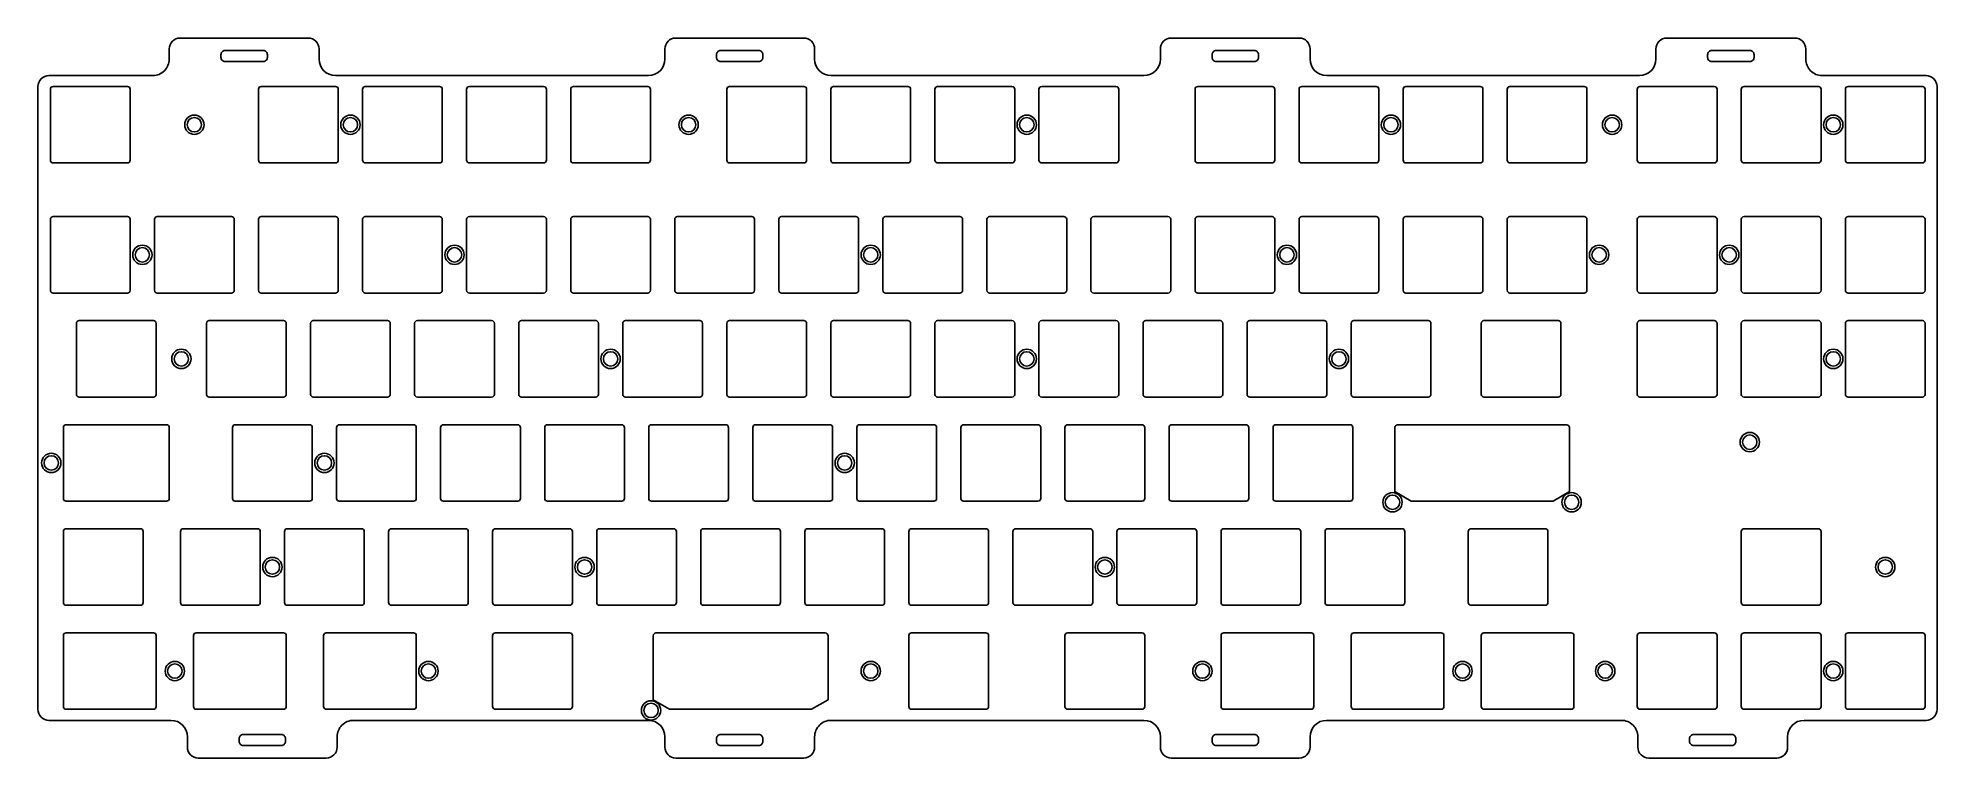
# Model space of a CAD drawing. Header units: millimetres. Extents: x -29 to 319, y -116 to 16.
import ezdxf

# ---------------------------------------------------------------- set-up
doc = ezdxf.new("R2010")
doc.units = ezdxf.units.MM
doc.header["$MEASUREMENT"] = 0

msp = doc.modelspace()

# ---------------------------------------------------------------- linework, layer by layer
for p, q in [((109.19, -93.01), (95.59, -93.01)), ((95.59, -107.01), (109.19, -107.01))]:
    msp.add_line(p, q)
for points in [[(-26.63, 9), (-7.6, 9, 0.414214), (-4.6, 12), (-4.6, 13.88, -0.414214), (-2.6, 15.88), (20.84, 15.88, -0.414214), (22.84, 13.88), (22.84, 12, 0.414213), (25.84, 9), (83.13, 9, 0.414174), (86.13, 12), (86.13, 13.88, -0.414145), (88.13, 15.88), (111.56, 15.88, -0.414214), (113.56, 13.88), (113.56, 12, 0.414213), (116.56, 9), (173.85, 9, 0.414213), (176.85, 12), (176.85, 13.88, -0.414214), (178.85, 15.88), (202.28, 15.88, -0.414145), (204.28, 13.88), (204.28, 12, 0.414174), (207.28, 9), (264.57, 9, 0.414213), (267.57, 12), (267.57, 13.88, -0.414214), (269.57, 15.88), (293.01, 15.88, -0.414214), (295.01, 13.88), (295.01, 12, 0.414214), (298.01, 9), (317.04, 9, -0.414214), (319.04, 7), (319.04, -107.03, -0.414214), (317.04, -109.03), (294.69, -109.03, 0.414143), (291.69, -112.03), (291.69, -113.93, -0.414062), (289.69, -115.93), (266.26, -115.93, -0.414214), (264.26, -113.93), (264.26, -112.03, 0.414214), (261.26, -109.03), (207.28, -109.03, 0.414166), (204.28, -112.03), (204.28, -113.93, -0.414137), (202.28, -115.93), (178.85, -115.93, -0.414214), (176.85, -113.93), (176.85, -112.03, 0.414213), (173.85, -109.03), (116.56, -109.03, 0.414214), (113.56, -112.03), (113.56, -113.93, -0.414214), (111.56, -115.93), (88.13, -115.93, -0.414137), (86.13, -113.93), (86.13, -112.03, 0.414166), (83.13, -109.03), (29.15, -109.03, 0.414214), (26.15, -112.03), (26.15, -113.93, -0.414214), (24.15, -115.93), (0.72, -115.93, -0.414062), (-1.28, -113.93), (-1.28, -112.03, 0.414143), (-4.28, -109.03), (-26.63, -109.03, -0.414214), (-28.63, -107.03), (-28.63, 7, -0.414214)], [(12.62, 13.58, -0.414214), (13.37, 12.83), (13.37, 12.33, -0.414214), (12.62, 11.58), (5.62, 11.58, -0.414214), (4.87, 12.33), (4.87, 12.83, -0.414214), (5.62, 13.58)], [(103.34, 11.58), (96.34, 11.58, -0.414214), (95.59, 12.33), (95.59, 12.83, -0.414214), (96.34, 13.58), (103.34, 13.58, -0.414214), (104.09, 12.83), (104.09, 12.33, -0.414214)], [(187.07, 11.58), (194.07, 11.58, 0.414214), (194.82, 12.33), (194.82, 12.83, 0.414214), (194.07, 13.58), (187.07, 13.58, 0.414214), (186.32, 12.83), (186.32, 12.33, 0.414214)], [(285.54, 12.83, 0.414214), (284.79, 13.58), (277.79, 13.58, 0.414214), (277.04, 12.83), (277.04, 12.33, 0.414214), (277.79, 11.58), (284.79, 11.58, 0.414214), (285.54, 12.33)], [(-26.35, -6.5, 0.414214), (-25.85, -7), (-12.25, -7, 0.414212), (-11.75, -6.5), (-11.75, 6.5, 0.414212), (-12.25, 7), (-25.85, 7, 0.414214), (-26.35, 6.5)], [(26.35, -6.5), (26.35, 6.5, 0.414212), (25.85, 7), (12.25, 7, 0.414214), (11.75, 6.5), (11.75, -6.5, 0.414214), (12.25, -7), (25.85, -7, 0.414212)], [(31.3, 7, 0.414214), (30.8, 6.5), (30.8, -6.5, 0.414214), (31.3, -7), (44.9, -7, 0.414212), (45.4, -6.5), (45.4, 6.5, 0.414212), (44.9, 7)], [(49.85, -6.5, 0.414214), (50.35, -7), (63.95, -7, 0.414212), (64.45, -6.5), (64.45, 6.5, 0.414212), (63.95, 7), (50.35, 7, 0.414214), (49.85, 6.5)], [(83.5, 6.5, 0.414212), (83, 7), (69.4, 7, 0.414214), (68.9, 6.5), (68.9, -6.5, 0.414214), (69.4, -7), (83, -7, 0.414212), (83.5, -6.5)], [(97.98, 7, 0.414214), (97.48, 6.5), (97.48, -6.5, 0.414214), (97.98, -7), (111.58, -7, 0.414212), (112.08, -6.5), (112.08, 6.5, 0.414212), (111.58, 7)], [(131.13, -6.5), (131.13, 6.5, 0.414212), (130.63, 7), (117.03, 7, 0.414214), (116.53, 6.5), (116.53, -6.5, 0.414214), (117.03, -7), (130.63, -7, 0.414212)], [(136.08, -7), (149.68, -7, 0.414212), (150.18, -6.5), (150.18, 6.5, 0.414212), (149.68, 7), (136.08, 7, 0.414214), (135.58, 6.5), (135.58, -6.5, 0.414214)], [(154.63, -6.5, 0.414214), (155.13, -7), (168.73, -7, 0.414212), (169.23, -6.5), (169.23, 6.5, 0.414212), (168.73, 7), (155.13, 7, 0.414214), (154.63, 6.5)], [(183.7, 7, 0.414214), (183.2, 6.5), (183.2, -6.5, 0.414214), (183.7, -7), (197.3, -7, 0.414212), (197.8, -6.5), (197.8, 6.5, 0.414212), (197.3, 7)], [(202.75, -7), (216.35, -7, 0.414212), (216.85, -6.5), (216.85, 6.5, 0.414212), (216.35, 7), (202.75, 7, 0.414214), (202.25, 6.5), (202.25, -6.5, 0.414214)], [(221.3, -6.5, 0.414214), (221.8, -7), (235.4, -7, 0.414212), (235.9, -6.5), (235.9, 6.5, 0.414212), (235.4, 7), (221.8, 7, 0.414214), (221.3, 6.5)], [(240.35, -6.5, 0.414214), (240.85, -7), (254.45, -7, 0.414212), (254.95, -6.5), (254.95, 6.5, 0.414212), (254.45, 7), (240.85, 7, 0.414214), (240.35, 6.5)], [(264.16, -6.5, 0.414214), (264.66, -7), (278.26, -7, 0.414212), (278.76, -6.5), (278.76, 6.5, 0.414212), (278.26, 7), (264.66, 7, 0.414214), (264.16, 6.5)], [(283.21, -6.5, 0.414214), (283.71, -7), (297.31, -7, 0.414212), (297.81, -6.5), (297.81, 6.5, 0.414212), (297.31, 7), (283.71, 7, 0.414214), (283.21, 6.5)], [(316.36, 7), (302.76, 7, 0.414212), (302.26, 6.5), (302.26, -6.5, 0.414212), (302.76, -7), (316.36, -7, 0.414214), (316.86, -6.5), (316.86, 6.5, 0.414214)], [(-26.35, -30.31, 0.414212), (-25.85, -30.81), (-12.25, -30.81, 0.414214), (-11.75, -30.31), (-11.75, -17.31, 0.414214), (-12.25, -16.81), (-25.85, -16.81, 0.414212), (-26.35, -17.31)], [(6.8, -30.81, 0.414214), (7.3, -30.31), (7.3, -17.31, 0.414214), (6.8, -16.81), (-6.8, -16.81, 0.414212), (-7.3, -17.31), (-7.3, -30.31, 0.414212), (-6.8, -30.81)], [(11.75, -30.31, 0.414212), (12.25, -30.81), (25.85, -30.81, 0.414214), (26.35, -30.31), (26.35, -17.31, 0.414214), (25.85, -16.81), (12.25, -16.81, 0.414212), (11.75, -17.31)], [(31.3, -16.81, 0.414212), (30.8, -17.31), (30.8, -30.31, 0.414212), (31.3, -30.81), (44.9, -30.81, 0.414214), (45.4, -30.31), (45.4, -17.31, 0.414214), (44.9, -16.81)], [(63.95, -30.81, 0.414214), (64.45, -30.31), (64.45, -17.31, 0.414214), (63.95, -16.81), (50.35, -16.81, 0.414212), (49.85, -17.31), (49.85, -30.31, 0.414212), (50.35, -30.81)], [(68.9, -30.31, 0.414212), (69.4, -30.81), (83, -30.81, 0.414214), (83.5, -30.31), (83.5, -17.31, 0.414214), (83, -16.81), (69.4, -16.81, 0.414212), (68.9, -17.31)], [(88.45, -16.81, 0.414212), (87.95, -17.31), (87.95, -30.31, 0.414212), (88.45, -30.81), (102.05, -30.81, 0.414214), (102.55, -30.31), (102.55, -17.31, 0.414214), (102.05, -16.81)], [(107.5, -16.81, 0.414212), (107, -17.31), (107, -30.31, 0.414212), (107.5, -30.81), (121.1, -30.81, 0.414214), (121.6, -30.31), (121.6, -17.31, 0.414214), (121.1, -16.81)], [(140.15, -30.81, 0.414214), (140.65, -30.31), (140.65, -17.31, 0.414214), (140.15, -16.81), (126.55, -16.81, 0.414212), (126.05, -17.31), (126.05, -30.31, 0.414212), (126.55, -30.81)], [(145.1, -30.31, 0.414212), (145.6, -30.81), (159.2, -30.81, 0.414214), (159.7, -30.31), (159.7, -17.31, 0.414214), (159.2, -16.81), (145.6, -16.81, 0.414212), (145.1, -17.31)], [(178.25, -16.81), (164.65, -16.81, 0.414212), (164.15, -17.31), (164.15, -30.31, 0.414212), (164.65, -30.81), (178.25, -30.81, 0.414214), (178.75, -30.31), (178.75, -17.31, 0.414214)], [(183.2, -17.31), (183.2, -30.31, 0.414212), (183.7, -30.81), (197.3, -30.81, 0.414214), (197.8, -30.31), (197.8, -17.31, 0.414214), (197.3, -16.81), (183.7, -16.81, 0.414212)], [(202.25, -17.31), (202.25, -30.31, 0.414212), (202.75, -30.81), (216.35, -30.81, 0.414214), (216.85, -30.31), (216.85, -17.31, 0.414214), (216.35, -16.81), (202.75, -16.81, 0.414212)], [(221.3, -17.31), (221.3, -30.31, 0.414214), (221.8, -30.81), (235.4, -30.81, 0.414212), (235.9, -30.31), (235.9, -17.31, 0.414212), (235.4, -16.81), (221.8, -16.81, 0.414214)], [(240.35, -17.31), (240.35, -30.31, 0.414214), (240.85, -30.81), (254.45, -30.81, 0.414212), (254.95, -30.31), (254.95, -17.31, 0.414212), (254.45, -16.81), (240.85, -16.81, 0.414214)], [(278.26, -30.81, 0.414214), (278.76, -30.31), (278.76, -17.31, 0.414214), (278.26, -16.81), (264.66, -16.81, 0.414212), (264.16, -17.31), (264.16, -30.31, 0.414212), (264.66, -30.81)], [(297.31, -30.81, 0.414214), (297.81, -30.31), (297.81, -17.31, 0.414214), (297.31, -16.81), (283.71, -16.81, 0.414212), (283.21, -17.31), (283.21, -30.31, 0.414212), (283.71, -30.81)], [(302.26, -30.31, 0.414212), (302.76, -30.81), (316.36, -30.81, 0.414214), (316.86, -30.31), (316.86, -17.31, 0.414214), (316.36, -16.81), (302.76, -16.81, 0.414212), (302.26, -17.31)], [(-7.49, -35.86), (-21.09, -35.86, 0.414212), (-21.59, -36.36), (-21.59, -49.36, 0.414212), (-21.09, -49.86), (-7.49, -49.86, 0.414214), (-6.99, -49.36), (-6.99, -36.36, 0.414214)], [(16.83, -36.36, 0.414212), (16.33, -35.86), (2.73, -35.86, 0.414214), (2.23, -36.36), (2.23, -49.36, 0.414214), (2.73, -49.86), (16.33, -49.86, 0.414212), (16.83, -49.36)], [(21.78, -35.86, 0.414214), (21.28, -36.36), (21.28, -49.36, 0.414214), (21.78, -49.86), (35.38, -49.86, 0.414212), (35.88, -49.36), (35.88, -36.36, 0.414212), (35.38, -35.86)], [(40.83, -49.86), (54.43, -49.86, 0.414212), (54.93, -49.36), (54.93, -36.36, 0.414212), (54.43, -35.86), (40.83, -35.86, 0.414214), (40.33, -36.36), (40.33, -49.36, 0.414214)], [(73.48, -49.86, 0.414212), (73.98, -49.36), (73.98, -36.36, 0.414212), (73.48, -35.86), (59.88, -35.86, 0.414214), (59.38, -36.36), (59.38, -49.36, 0.414214), (59.88, -49.86)], [(92.53, -35.86), (78.93, -35.86, 0.414214), (78.43, -36.36), (78.43, -49.36, 0.414214), (78.93, -49.86), (92.53, -49.86, 0.414212), (93.03, -49.36), (93.03, -36.36, 0.414212)], [(111.58, -49.86, 0.414212), (112.08, -49.36), (112.08, -36.36, 0.414212), (111.58, -35.86), (97.98, -35.86, 0.414214), (97.48, -36.36), (97.48, -49.36, 0.414214), (97.98, -49.86)], [(131.13, -36.36, 0.414212), (130.63, -35.86), (117.03, -35.86, 0.414214), (116.53, -36.36), (116.53, -49.36, 0.414214), (117.03, -49.86), (130.63, -49.86, 0.414212), (131.13, -49.36)], [(150.18, -49.36), (150.18, -36.36, 0.414212), (149.68, -35.86), (136.08, -35.86, 0.414214), (135.58, -36.36), (135.58, -49.36, 0.414214), (136.08, -49.86), (149.68, -49.86, 0.414212)], [(169.23, -49.36), (169.23, -36.36, 0.414212), (168.73, -35.86), (155.13, -35.86, 0.414214), (154.63, -36.36), (154.63, -49.36, 0.414214), (155.13, -49.86), (168.73, -49.86, 0.414212)], [(173.68, -36.36), (173.68, -49.36, 0.414214), (174.18, -49.86), (187.78, -49.86, 0.414212), (188.28, -49.36), (188.28, -36.36, 0.414212), (187.78, -35.86), (174.18, -35.86, 0.414214)], [(193.23, -35.86, 0.414214), (192.73, -36.36), (192.73, -49.36, 0.414214), (193.23, -49.86), (206.83, -49.86, 0.414212), (207.33, -49.36), (207.33, -36.36, 0.414212), (206.83, -35.86)], [(226.38, -36.36, 0.414212), (225.88, -35.86), (212.28, -35.86, 0.414214), (211.78, -36.36), (211.78, -49.36, 0.414214), (212.28, -49.86), (225.88, -49.86, 0.414212), (226.38, -49.36)], [(235.59, -36.36), (235.59, -49.36, 0.414212), (236.09, -49.86), (249.69, -49.86, 0.414214), (250.19, -49.36), (250.19, -36.36, 0.414214), (249.69, -35.86), (236.09, -35.86, 0.414212)], [(278.76, -49.36), (278.76, -36.36, 0.414214), (278.26, -35.86), (264.66, -35.86, 0.414212), (264.16, -36.36), (264.16, -49.36, 0.414212), (264.66, -49.86), (278.26, -49.86, 0.414214)], [(283.71, -35.86, 0.414212), (283.21, -36.36), (283.21, -49.36, 0.414212), (283.71, -49.86), (297.31, -49.86, 0.414214), (297.81, -49.36), (297.81, -36.36, 0.414214), (297.31, -35.86)], [(302.26, -49.36, 0.414212), (302.76, -49.86), (316.36, -49.86, 0.414214), (316.86, -49.36), (316.86, -36.36, 0.414214), (316.36, -35.86), (302.76, -35.86, 0.414212), (302.26, -36.36)], [(-23.47, -68.91), (-5.1, -68.91, 0.414198), (-4.6, -68.41), (-4.6, -55.41, 0.414229), (-5.1, -54.91), (-23.47, -54.91, 0.414212), (-23.97, -55.41), (-23.97, -68.41, 0.414212)], [(6.99, -68.41, 0.414214), (7.49, -68.91), (21.09, -68.91, 0.414212), (21.59, -68.41), (21.59, -55.41, 0.414212), (21.09, -54.91), (7.49, -54.91, 0.414214), (6.99, -55.41)], [(26.04, -68.41, 0.414214), (26.54, -68.91), (40.14, -68.91, 0.414212), (40.64, -68.41), (40.64, -55.41, 0.414212), (40.14, -54.91), (26.54, -54.91, 0.414214), (26.04, -55.41)], [(59.69, -68.41), (59.69, -55.41, 0.414212), (59.19, -54.91), (45.59, -54.91, 0.414214), (45.09, -55.41), (45.09, -68.41, 0.414214), (45.59, -68.91), (59.19, -68.91, 0.414212)], [(78.74, -55.41, 0.414212), (78.24, -54.91), (64.64, -54.91, 0.414214), (64.14, -55.41), (64.14, -68.41, 0.414214), (64.64, -68.91), (78.24, -68.91, 0.414212), (78.74, -68.41)], [(97.79, -68.41), (97.79, -55.41, 0.414212), (97.29, -54.91), (83.69, -54.91, 0.414214), (83.19, -55.41), (83.19, -68.41, 0.414214), (83.69, -68.91), (97.29, -68.91, 0.414212)], [(116.84, -68.41), (116.84, -55.41, 0.414212), (116.34, -54.91), (102.74, -54.91, 0.414214), (102.24, -55.41), (102.24, -68.41, 0.414214), (102.74, -68.91), (116.34, -68.91, 0.414212)], [(121.79, -54.91, 0.414214), (121.29, -55.41), (121.29, -68.41, 0.414214), (121.79, -68.91), (135.39, -68.91, 0.414212), (135.89, -68.41), (135.89, -55.41, 0.414212), (135.39, -54.91)], [(154.44, -68.91, 0.414212), (154.94, -68.41), (154.94, -55.41, 0.414212), (154.44, -54.91), (140.84, -54.91, 0.414214), (140.34, -55.41), (140.34, -68.41, 0.414214), (140.84, -68.91)], [(173.99, -68.41), (173.99, -55.41, 0.414212), (173.49, -54.91), (159.89, -54.91, 0.414214), (159.39, -55.41), (159.39, -68.41, 0.414214), (159.89, -68.91), (173.49, -68.91, 0.414212)], [(178.94, -54.91, 0.414214), (178.44, -55.41), (178.44, -68.41, 0.414214), (178.94, -68.91), (192.54, -68.91, 0.414212), (193.04, -68.41), (193.04, -55.41, 0.414212), (192.54, -54.91)], [(211.59, -68.91, 0.414212), (212.09, -68.41), (212.09, -55.41, 0.414212), (211.59, -54.91), (197.99, -54.91, 0.414214), (197.49, -55.41), (197.49, -68.41, 0.414214), (197.99, -68.91)], [(219.75, -55.44), (219.75, -67.15), (222.75, -68.89), (248.75, -68.89), (251.75, -67.15), (251.75, -55.44, 0.414214), (251.25, -54.94), (220.25, -54.94, 0.414212)], [(-23.97, -74.46), (-23.97, -87.46, 0.414212), (-23.47, -87.96), (-9.87, -87.96, 0.414214), (-9.37, -87.46), (-9.37, -74.46, 0.414214), (-9.87, -73.96), (-23.47, -73.96, 0.414212)], [(-2.54, -74.46), (-2.54, -87.46, 0.414212), (-2.04, -87.96), (11.56, -87.96, 0.414214), (12.06, -87.46), (12.06, -74.46, 0.414214), (11.56, -73.96), (-2.04, -73.96, 0.414212)], [(17.01, -73.96, 0.414212), (16.51, -74.46), (16.51, -87.46, 0.414212), (17.01, -87.96), (30.61, -87.96, 0.414214), (31.11, -87.46), (31.11, -74.46, 0.414214), (30.61, -73.96)], [(50.16, -74.46, 0.414214), (49.66, -73.96), (36.06, -73.96, 0.414212), (35.56, -74.46), (35.56, -87.46, 0.414212), (36.06, -87.96), (49.66, -87.96, 0.414214), (50.16, -87.46)], [(69.21, -87.46), (69.21, -74.46, 0.414214), (68.71, -73.96), (55.11, -73.96, 0.414212), (54.61, -74.46), (54.61, -87.46, 0.414212), (55.11, -87.96), (68.71, -87.96, 0.414214)], [(87.76, -87.96, 0.414214), (88.26, -87.46), (88.26, -74.46, 0.414214), (87.76, -73.96), (74.16, -73.96, 0.414212), (73.66, -74.46), (73.66, -87.46, 0.414212), (74.16, -87.96)], [(106.81, -73.96), (93.21, -73.96, 0.414212), (92.71, -74.46), (92.71, -87.46, 0.414212), (93.21, -87.96), (106.81, -87.96, 0.414214), (107.31, -87.46), (107.31, -74.46, 0.414214)], [(112.26, -73.96, 0.414212), (111.76, -74.46), (111.76, -87.46, 0.414212), (112.26, -87.96), (125.86, -87.96, 0.414214), (126.36, -87.46), (126.36, -74.46, 0.414214), (125.86, -73.96)], [(131.31, -73.96, 0.414212), (130.81, -74.46), (130.81, -87.46, 0.414212), (131.31, -87.96), (144.91, -87.96, 0.414214), (145.41, -87.46), (145.41, -74.46, 0.414214), (144.91, -73.96)], [(150.36, -73.96, 0.414212), (149.86, -74.46), (149.86, -87.46, 0.414212), (150.36, -87.96), (163.96, -87.96, 0.414214), (164.46, -87.46), (164.46, -74.46, 0.414214), (163.96, -73.96)], [(183.01, -73.96), (169.41, -73.96, 0.414212), (168.91, -74.46), (168.91, -87.46, 0.414212), (169.41, -87.96), (183.01, -87.96, 0.414214), (183.51, -87.46), (183.51, -74.46, 0.414214)], [(187.96, -87.46, 0.414212), (188.46, -87.96), (202.06, -87.96, 0.414214), (202.56, -87.46), (202.56, -74.46, 0.414214), (202.06, -73.96), (188.46, -73.96, 0.414212), (187.96, -74.46)], [(207.01, -74.46), (207.01, -87.46, 0.414214), (207.51, -87.96), (221.11, -87.96, 0.414212), (221.61, -87.46), (221.61, -74.46, 0.414212), (221.11, -73.96), (207.51, -73.96, 0.414214)], [(233.21, -74.46), (233.21, -87.46, 0.414212), (233.71, -87.96), (247.31, -87.96, 0.414214), (247.81, -87.46), (247.81, -74.46, 0.414214), (247.31, -73.96), (233.71, -73.96, 0.414212)], [(283.71, -73.96, 0.414214), (283.21, -74.46), (283.21, -87.46, 0.414214), (283.71, -87.96), (297.31, -87.96, 0.414212), (297.81, -87.46), (297.81, -74.46, 0.414212), (297.31, -73.96)], [(-23.97, -93.51), (-23.97, -106.51, 0.414212), (-23.47, -107.01), (-7.49, -107.01, 0.414214), (-6.99, -106.51), (-6.99, -93.51, 0.414214), (-7.49, -93.01), (-23.47, -93.01, 0.414212)], [(-0.16, -93.51), (-0.16, -106.51, 0.414212), (0.34, -107.01), (16.33, -107.01, 0.414214), (16.83, -106.51), (16.83, -93.51, 0.414214), (16.33, -93.01), (0.34, -93.01, 0.414212)], [(23.66, -93.51), (23.66, -106.51, 0.414212), (24.16, -107.01), (40.14, -107.01, 0.414214), (40.64, -106.51), (40.64, -93.51, 0.414214), (40.14, -93.01), (24.16, -93.01, 0.414212)], [(54.61, -93.51), (54.61, -106.51, 0.414212), (55.11, -107.01), (68.71, -107.01, 0.414214), (69.21, -106.51), (69.21, -93.51, 0.414214), (68.71, -93.01), (55.11, -93.01, 0.414212)], [(116.01, -93.54, 0.414214), (115.51, -93.04), (84.51, -93.04, 0.414212), (84.01, -93.54), (84.01, -105.25), (87.01, -106.99), (113.01, -106.99), (116.01, -105.25)], [(144.91, -107.01, 0.414214), (145.41, -106.51), (145.41, -93.51, 0.414214), (144.91, -93.01), (131.31, -93.01, 0.414212), (130.81, -93.51), (130.81, -106.51, 0.414212), (131.31, -107.01)], [(173.49, -107.01, 0.414214), (173.99, -106.51), (173.99, -93.51, 0.414214), (173.49, -93.01), (159.89, -93.01, 0.414212), (159.39, -93.51), (159.39, -106.51, 0.414212), (159.89, -107.01)], [(187.96, -93.51), (187.96, -106.51, 0.414212), (188.46, -107.01), (204.45, -107.01, 0.414214), (204.95, -106.51), (204.95, -93.51, 0.414214), (204.45, -93.01), (188.46, -93.01, 0.414212)], [(211.78, -93.51), (211.78, -106.51, 0.414212), (212.28, -107.01), (228.26, -107.01, 0.414214), (228.76, -106.51), (228.76, -93.51, 0.414214), (228.26, -93.01), (212.28, -93.01, 0.414212)], [(252.57, -106.51), (252.57, -93.51, 0.414214), (252.07, -93.01), (236.09, -93.01, 0.414212), (235.59, -93.51), (235.59, -106.51, 0.414212), (236.09, -107.01), (252.07, -107.01, 0.414214)], [(278.76, -93.51, 0.414212), (278.26, -93.01), (264.66, -93.01, 0.414214), (264.16, -93.51), (264.16, -106.51, 0.414214), (264.66, -107.01), (278.26, -107.01, 0.414212), (278.76, -106.51)], [(297.31, -93.01), (283.71, -93.01, 0.414214), (283.21, -93.51), (283.21, -106.51, 0.414214), (283.71, -107.01), (297.31, -107.01, 0.414212), (297.81, -106.51), (297.81, -93.51, 0.414212)], [(316.36, -93.01), (302.76, -93.01, 0.414212), (302.26, -93.51), (302.26, -106.51, 0.414212), (302.76, -107.01), (316.36, -107.01, 0.414214), (316.86, -106.51), (316.86, -93.51, 0.414214)], [(16.69, -112.38), (16.69, -112.88, -0.414214), (15.94, -113.63), (8.94, -113.63, -0.414214), (8.19, -112.88), (8.19, -112.38, -0.414214), (8.94, -111.63), (15.94, -111.63, -0.414214)], [(96.34, -111.63), (103.34, -111.63, -0.414214), (104.09, -112.38), (104.09, -112.88, -0.414214), (103.34, -113.63), (96.34, -113.63, -0.414214), (95.59, -112.88), (95.59, -112.38, -0.414214)], [(187.07, -113.63), (194.07, -113.63, 0.414214), (194.82, -112.88), (194.82, -112.38, 0.414214), (194.07, -111.63), (187.07, -111.63, 0.414214), (186.32, -112.38), (186.32, -112.88, 0.414214)], [(273.73, -112.88, 0.414214), (274.48, -113.63), (281.48, -113.63, 0.414214), (282.23, -112.88), (282.23, -112.38, 0.414214), (281.48, -111.63), (274.48, -111.63, 0.414214), (273.73, -112.38)]]:
    msp.add_lwpolyline(points, format="xyb", close=True)
for centre, radius in [((0, 0), 1.77), ((0, 0), 1.32), ((28.58, 0), 1.77), ((28.58, 0), 1.32), ((90.49, 0), 1.77), ((90.49, 0), 1.32), ((152.4, 0), 1.77), ((152.4, 0), 1.32), ((219.07, 0), 1.77), ((219.07, 0), 1.32), ((259.56, 0), 1.77), ((259.56, 0), 1.32), ((300.04, 0), 1.77), ((300.04, 0), 1.32), ((-9.52, -23.81), 1.77), ((-9.52, -23.81), 1.32), ((47.63, -23.81), 1.77), ((47.63, -23.81), 1.32), ((123.83, -23.81), 1.77), ((123.83, -23.81), 1.32), ((200.03, -23.81), 1.77), ((200.03, -23.81), 1.32), ((257.18, -23.81), 1.77), ((257.18, -23.81), 1.32), ((280.99, -23.81), 1.77), ((280.99, -23.81), 1.32), ((-2.38, -42.86), 1.77), ((-2.38, -42.86), 1.32), ((76.2, -42.86), 1.77), ((76.2, -42.86), 1.32), ((152.4, -42.86), 1.77), ((152.4, -42.86), 1.32), ((209.55, -42.86), 1.77), ((209.55, -42.86), 1.32), ((300.04, -42.86), 1.77), ((300.04, -42.86), 1.32), ((284.76, -58.1), 1.77), ((284.76, -58.1), 1.32), ((-26.19, -61.91), 1.77), ((-26.19, -61.91), 1.32), ((23.81, -61.91), 1.77), ((23.81, -61.91), 1.32), ((119.06, -61.91), 1.77), ((119.06, -61.91), 1.32), ((219.35, -69.11), 1.77), ((219.35, -69.11), 1.32), ((252.15, -69.11), 1.77), ((252.15, -69.11), 1.32), ((14.29, -80.96), 1.77), ((14.29, -80.96), 1.32), ((71.44, -80.96), 1.77), ((71.44, -80.96), 1.32), ((166.69, -80.96), 1.77), ((166.69, -80.96), 1.32), ((309.56, -80.96), 1.77), ((309.56, -80.96), 1.32), ((-3.57, -100.01), 1.77), ((-3.57, -100.01), 1.32), ((42.86, -100.01), 1.77), ((42.86, -100.01), 1.32), ((123.83, -100.01), 1.77), ((123.83, -100.01), 1.32), ((184.55, -100.01), 1.77), ((184.55, -100.01), 1.32), ((232.17, -100.01), 1.77), ((232.17, -100.01), 1.32), ((258.29, -100.01), 1.77), ((258.29, -100.01), 1.32), ((300.04, -100.01), 1.77), ((300.04, -100.01), 1.32), ((83.61, -107.21), 1.77), ((83.61, -107.21), 1.32)]:
    msp.add_circle(centre, radius)

doc.saveas('drawing.dxf')
